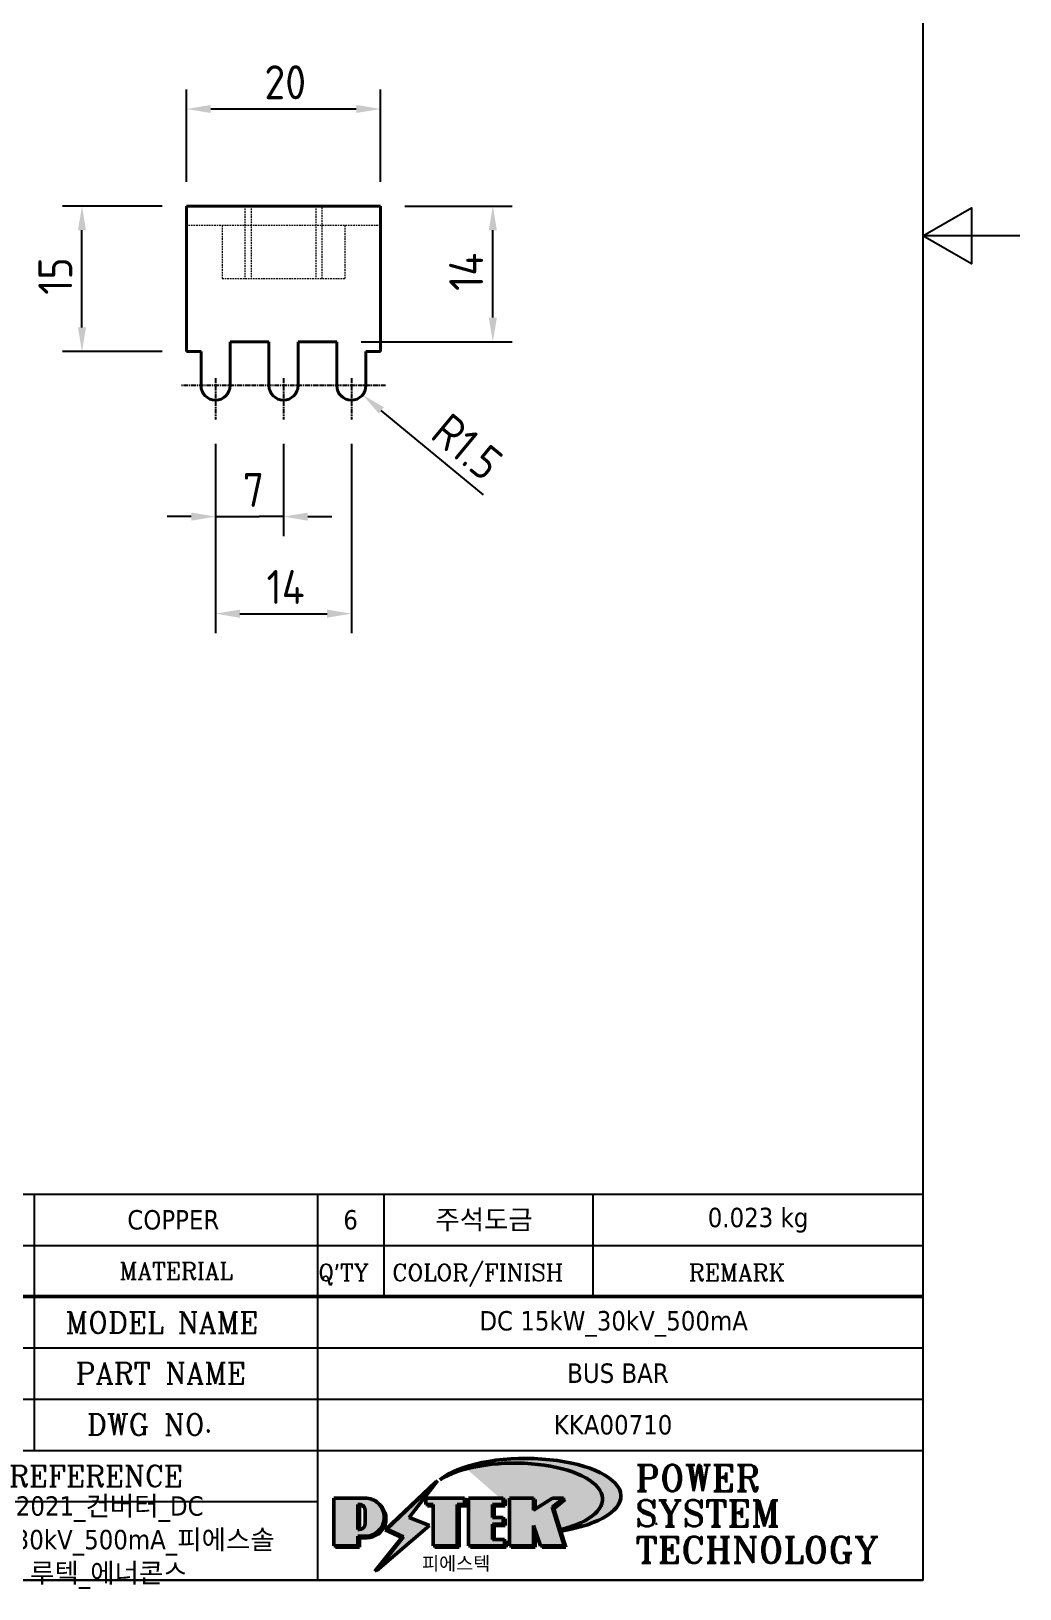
# Model space of a CAD drawing. Header units: millimetres. Extents: x 0 to 210, y 0 to 297.
# Drawn here: x 108.1 to 210, y 9.1 to 169.6 of the extents above; entities that cross this region are included whole.
import ezdxf
from ezdxf.enums import TextEntityAlignment as Align

# ---------------------------------------------------------------- set-up
doc = ezdxf.new("R2010")
doc.units = ezdxf.units.MM
doc.linetypes.add('CHAIN', pattern=[0.7087, 0.4724, -0.0591, 0.1181, -0.0591])
doc.linetypes.add('DASHED', pattern=[0.2067, 0.1654, -0.0413])
doc.layers.get('0').update_dxf_attribs({"color": 3, "lineweight": 25, "true_color": 0x00ff00})
for name, color, linetype, lineweight, true_color in [('가려진 것(ISO)', 2, 'DASHED', 18, 0xffff00), ('가시적인 것(ISO)', 3, 'Continuous', 40, 0x00ff00), ('제목(ISO)', 5, 'Continuous', 50, 0x0000ff), ('중심 표식(ISO)', 1, 'Continuous', 25, 0xff0000), ('치수(ISO)', 2, 'Continuous', 25, 0xffff00)]:
    doc.layers.add(name, color=color, linetype=linetype, lineweight=lineweight, true_color=true_color)
doc.layers.add('경계(ISO)', color=7, linetype='Continuous', lineweight=25)
doc.layers.add('해치(ISO)', color=7, linetype='Continuous', lineweight=18)
doc.styles.add('HAN_370', font='', dxfattribs={"width": 2})
doc.styles.add('RC_284', font='ROMANC.shx')
doc.styles.add('RC_292', font='ROMANC.shx')
doc.styles.add('ROMANT_294', font='romant.shx')
doc.styles.add('치수 텍스트_PSTEK_POSCO', font='isocp.shx')
doc.styles.add('텍스트 스타일198', font='tahoma.ttf')
doc.styles.get('HAN_370').set_extended_font_data('GulimChe')
doc.dimstyles.new('치수_PSTEK_POSCO', dxfattribs={"dimtxt": 3.5, "dimasz": 2.5, "dimexe": 2, "dimexo": 2.5, "dimgap": 1, "dimtad": 1, "dimrnd": 1e-08, "dimdsep": 46, "dimtxsty": '치수 텍스트_PSTEK_POSCO', "dimcen": 0.09, "dimdle": 10, "dimclrd": 7, "dimclre": 7, "dimclrt": 2, "dimadec": 1, "dimazin": 2, "dimtfac": 1, "dimtmove": 0, "dimatfit": 3, "dimfxl": 1, "dimtolj": 1, "dimlwd": -1, "dimlwe": -1, "dimarcsym": 0})

# ---------------------------------------------------------------- blocks, each defined once
blk = doc.blocks.new('경계 Default Border')
at = {"layer": '경계(ISO)', "flags": 128}
for points in [[(10, 10), (10, 287.0000076293945), (200, 287.0000076293945), (200, 10), (10, 10)], [(210, 148.5000038146973), (200, 148.5000038146973), (205, 151.3867473602295), (205, 145.6132507324219), (200, 148.5000038146973)]]:
    blk.add_lwpolyline(points, dxfattribs=at)
blk = doc.blocks.new('제목 블록 PSTEK')
at = {"true_color": 0x848484}
for points in [[(317.2195697678507, 17.0593801673321), (322.0326348870767, 21.62682475217465), (322.2781991042243, 21.94392121864296), (317.0471853425802, 16.97985676345368), (318.7512090904202, 16.1899260703855), (316.0018030350395, 12.71868385740789), (316.3356552234328, 13.00206718743325), (318.9235935156908, 16.2694494742633)], [(321.9846681452406, 19.60711530335299), (321.4042753185749, 19.60711530335299), (321.4042753185749, 19.45905590879572), (321.9846681452406, 19.45905590879572)], [(324.6615819988275, 19.45905590879572), (325.4196460989604, 19.45905590879572), (325.4196460989604, 20.11051724484596), (325.2419748254881, 20.11051724484596), (325.2419748254881, 19.60711530335299), (324.4839107253602, 19.60711530335299), (324.4839107253602, 15.3430047401139), (322.1623394187076, 15.3430047401139), (322.1623394187076, 15.19494534555726), (324.6615819988275, 15.19494534555726)], [(328.2914414389548, 19.45905590879572), (329.4054050004294, 19.45905590879572), (329.4054050004294, 20.11051724484596), (329.2277337269622, 20.11051724484596), (329.2277337269622, 19.60711530335299), (328.1137701654877, 19.60711530335299), (328.1137701654877, 18.25543873810179), (328.2914414389548, 18.25543873810179)], [(332.5088862584528, 20.1105172448466), (332.3312149849806, 20.1105172448466), (332.3312149849806, 18.99741471888368), (332.5088862584528, 19.11081371413894)], [(335.6156307331414, 20.11051724484596), (335.2535118015555, 20.11051724484596), (334.2514536401189, 19.30614745124769), (335.4855464857051, 15.3430047401139), (333.1954852176545, 15.3430047401139), (333.2478643833523, 15.19494534555726), (335.6632177591723, 15.19494534555726), (334.4291249135862, 19.15808805669106)], [(328.2914414389548, 17.41554667867274), (329.4054050004294, 17.41554667867274), (329.4054050004294, 18.10737934354514), (329.2277337269622, 18.10737934354514), (329.2277337269622, 17.56360607323003), (328.1137701654877, 17.56360607323003), (328.1137701654877, 15.9944660761648), (328.2914414389548, 15.9944660761648)], [(332.5088862584528, 16.92964231796647), (332.3312149849806, 17.43186301645164), (332.3312149849806, 15.3430047401139), (330.0369607660135, 15.3430047401139), (330.0369607660135, 15.19494534555726), (332.5088862584528, 15.19494534555726)], [(329.5356972676428, 15.8464066816075), (329.3580259941756, 15.8464066816075), (329.3580259941756, 15.3430047401139), (325.8342124037171, 15.3430047401139), (325.8342124037171, 15.19494534555726), (329.5356972676428, 15.19494534555726)]]:
    blk.add_hatch(color=252, dxfattribs=at).paths.add_polyline_path(points)
at = {"true_color": 0x0000ff}
blk.add_hatch(color=5, dxfattribs=at).paths.add_polyline_path([(321.6183518841322, 17.4193704504104), (319.5281351041078, 18.24969419629727), (322.4505835294948, 22.02344462252142), (317.2195697678507, 17.0593801673321), (318.9235935156908, 16.2694494742633), (316.1741874603099, 12.79820726128571)])
at = {"true_color": 0xff0000}
h = blk.add_hatch(color=1, dxfattribs=at)
edge = h.paths.add_edge_path(flags=0)
edge.add_line((314.2242174273352, 19.60711530335299), (314.2242174273352, 17.00126995915134))
edge.add_line((314.2242174273352, 17.00126995915134), (314.3485873187598, 17.00126995915134))
edge.add_arc((314.3485873187598, 17.6527312952023), 0.6514613360509371, 270, 360)
edge.add_line((315.0000486548106, 17.6527312952023), (315.0000486548106, 18.95565396730211))
edge.add_arc((314.3485873187598, 18.95565396730212), 0.6514613360508712, 0, 90)
edge.add_line((314.3485873187598, 19.60711530335299), (314.2242174273352, 19.60711530335299))
edge = h.paths.add_edge_path()
edge.add_arc((314.9847713324306, 18.28938669179658), 1.969189947606664, 269.9999999999959, 450)
edge.add_line((314.9847713324306, 20.25857663940318), (311.7664314776902, 20.25857663940324))
edge.add_line((311.7664314776902, 20.25857663940324), (311.7664314776902, 15.3430047401139))
edge.add_line((311.7664314776902, 15.3430047401139), (314.2242174273352, 15.3430047401139))
edge.add_line((314.2242174273352, 15.3430047401139), (314.2242174273352, 16.32019674418991))
edge.add_line((314.2242174273352, 16.32019674418991), (314.9847713324307, 16.32019674418991))
at = {"true_color": 0x848484}
h = blk.add_hatch(color=252, dxfattribs=at)
edge = h.paths.add_edge_path()
edge.add_arc((314.9847713324309, 18.28938669179657), 1.969189947606666, 270, 406.8278729790604)
edge.add_arc((315.1624426058984, 18.1413272972396), 1.969189947606962, -90, 53.560984836317004, ccw=False)
edge.add_line((315.1624426058984, 16.17213734963263), (314.4018887008024, 16.17213734963263))
edge.add_line((314.4018887008024, 16.17213734963263), (314.4018887008024, 15.19494534555726))
edge.add_line((314.4018887008024, 15.19494534555726), (311.9441027511573, 15.19494534555726))
edge.add_line((311.9441027511573, 15.19494534555726), (311.9441027511573, 15.3430047401139))
edge.add_line((311.9441027511573, 15.3430047401139), (314.2242174273352, 15.3430047401139))
edge.add_line((314.2242174273352, 15.3430047401139), (314.2242174273352, 16.32019674418991))
edge.add_line((314.2242174273352, 16.32019674418991), (314.9847713324309, 16.32019674418991))
h = blk.add_hatch(color=252, dxfattribs=at)
edge = h.paths.add_edge_path()
edge.add_line((314.4018887008024, 19.45905590879572), (314.5262585922315, 19.45905590879572))
edge.add_arc((314.5262585922314, 18.80759457274939), 0.6514613360463194, 60.4189348879147, 90.00000000000318, ccw=False)
edge.add_arc((314.3485873187602, 18.95565396730057), 0.6514613360524251, 39.96992292766206, 90.00000000009999)
edge.add_line((314.3485873187591, 19.60711530335307), (314.2242174273352, 19.60711530335298))
edge.add_line((314.2242174273352, 19.60711530335299), (314.2242174273352, 17.00126995915134))
edge.add_line((314.2242174273352, 17.00126995915134), (314.3485873187591, 17.00126995915134))
edge.add_arc((314.3485873187568, 17.652731295233), 0.6514613360816299, 270.0000000002, 274.6930825552478)
edge.add_line((314.4018887008024, 17.0034541317032), (314.4018887008024, 19.45905590879572))
at = {"true_color": 0xff0000}
for points in [[(324.4839107253602, 19.60711530335299), (325.2419748254881, 19.60711530335299), (325.2419748254881, 20.25857663940324), (321.2266040451076, 20.25857663940324), (321.2266040451076, 19.60711530335299), (321.9846681452406, 19.60711530335299), (321.9846681452406, 15.3430047401139), (324.4839107253602, 15.3430047401139)], [(329.2277337269622, 20.25857663940324), (325.65654113025, 20.25857663940324), (325.65654113025, 15.3430047401139), (329.3580259941756, 15.3430047401139), (329.3580259941756, 15.9944660761648), (328.1137701654877, 15.9944660761648), (328.1137701654877, 17.56360607323003), (329.2277337269622, 17.56360607323003), (329.2277337269622, 18.25543873810179), (328.1137701654877, 18.25543873810179), (328.1137701654877, 19.60711530335299), (329.2277337269622, 19.60711530335299)], [(332.3312149849806, 20.25857663940324), (329.8592894925411, 20.25857663940324), (329.8592894925411, 15.3430047401139), (332.3312149849806, 15.3430047401139), (332.3312149849806, 17.4318630164523), (333.0701931098801, 15.3430047401139), (335.4855464857051, 15.3430047401139), (334.2514536401189, 19.30614745124769), (335.4379594596742, 20.25857663940324), (334.3071782107978, 20.25857663940324), (332.3312149849806, 18.99741471888304)]]:
    blk.add_hatch(color=1, dxfattribs=at).paths.add_polyline_path(points)
at = {"layer": '해치(ISO)', "true_color": 0x27d1fc}
h = blk.add_hatch(color=140, dxfattribs=at)
edge = h.paths.add_edge_path()
edge.add_ellipse((330.3660919371412, 20.15576403068321), major_axis=(9.100907360794343, 0), ratio=0.4069904968023172, start_angle=301.3098473703837, end_angle=507.7436900681698)
edge.add_ellipse((331.5340919371412, 20.4634168429492), major_axis=(-9.82350664112931, 0), ratio=0.3942600559756514, start_angle=111.51207141178469, end_angle=334.47025347086895, ccw=False)
edge.add_line((335.1363447531188, 16.8601935978785), (335.0955236905705, 16.99119398620872))
at = {"color": 180, "true_color": 0x3f00ff}
for p, q in [((182.4757929790549, 51.56524660363496), (372.4757929537551, 51.56524660363496)), ((280.8758854511282, 51.56524660363496), (280.8758854511282, 41.00524660363494)), ((310.0881549537552, 51.56524660363496), (310.0881549537553, 41.00524660363494)), ((316.9044520275131, 51.56524660363496), (316.9044520275127, 41.00524660363494)), ((338.4566026226726, 51.56524660363496), (338.4566026226727, 41.00524660363494)), ((372.4757929537551, 51.56524660363496), (372.4757929537551, 11.79100474011389)), ((182.475792979055, 46.2852466036349), (372.4757929537551, 46.28524660363492)), ((280.8758854511282, 41.00524660363494), (280.8758854511282, 25.16524660363502)), ((310.088154953755, 41.00524660363494), (310.088154953755, 11.79100474011392)), ((206.451475290024, 35.72524660363497), (372.4757929537551, 35.72524660363497)), ((255.917593136736, 30.44524660363498), (372.4757929537552, 30.44524660363501)), ((255.9175931367359, 25.16524660363502), (372.4757929537552, 25.165246603635)), ((255.9175931367359, 19.88524660363481), (310.0881549537553, 19.88524660363481)), ((182.475792979055, 11.79100474011392), (372.4757929537551, 11.79100474011389))]:
    blk.add_line(p, q, dxfattribs=at)
at = {"color": 7, "lineweight": 50}
blk.add_line((206.451475290024, 41.00524660363494), (372.4757929537551, 41.00524660363496), dxfattribs=at)
at = {"color": 7}
for p, q in [((322.2781991042243, 21.94392121864296), (317.0471853425802, 16.97985676345368)), ((322.4505835294948, 22.02344462252142), (317.2195697678507, 17.0593801673321)), ((317.2195697678507, 17.0593801673321), (322.0326348870767, 21.62682475217465)), ((319.5281351041078, 18.24969419629727), (322.4505835294948, 22.02344462252142)), ((322.0326348870767, 21.62682475217465), (322.2781991042243, 21.94392121864296)), ((311.7664314776902, 20.25900474011391), (311.7664314776902, 15.34300474011391)), ((314.9847713324309, 20.25857663940324), (311.7664314776902, 20.25857663940324)), ((314.9847713324309, 20.25857663940324), (311.7664314776902, 20.25857663940324)), ((311.7664314776902, 20.25857663940324), (311.7664314776902, 15.3430047401139)), ((314.2242174273352, 17.00126995915134), (314.2242174273352, 19.60711530335299)), ((314.2242174273352, 19.60711530335299), (314.3485873187591, 19.60711530335299)), ((314.3485873187591, 19.60711530335299), (314.2242174273352, 19.60711530335299)), ((314.2242174273352, 19.60711530335299), (314.2242174273352, 17.00126995915134)), ((314.2242174273352, 17.00126995915134), (314.2242174273352, 19.60711530335299)), ((314.2242174273352, 19.60711530335299), (314.3485873187591, 19.60711530335299)), ((314.4018887008024, 19.45905590879572), (314.5262585922314, 19.45905590879572)), ((314.4018887008024, 17.0034541317032), (314.4018887008024, 19.45905590879572)), ((325.2419748254881, 20.25857663940324), (321.2266040451076, 20.25857663940324)), ((321.2266040451076, 20.25857663940324), (321.2266040451076, 19.60711530335299)), ((325.2419748254881, 20.25857663940324), (321.2266040451076, 20.25857663940324)), ((321.2266040451076, 20.25857663940324), (321.2266040451076, 19.60711530335299)), ((321.2266040451076, 19.60711530335299), (321.9846681452406, 19.60711530335299)), ((321.2266040451076, 19.60711530335299), (321.9846681452406, 19.60711530335299)), ((321.4042753185749, 19.60711530335299), (321.4042753185749, 19.45905590879572)), ((321.9846681452406, 19.60711530335299), (321.4042753185749, 19.60711530335299)), ((321.4042753185749, 19.45905590879572), (321.9846681452406, 19.45905590879572)), ((321.9846681452406, 19.60711530335299), (321.9846681452406, 15.3430047401139)), ((321.9846681452406, 19.45905590879572), (321.9846681452406, 19.60711530335299)), ((321.9846681452406, 19.60711530335299), (321.9846681452406, 15.3430047401139)), ((324.4839107253602, 19.60711530335299), (325.2419748254881, 19.60711530335299)), ((324.4839107253602, 15.3430047401139), (324.4839107253602, 19.60711530335299)), ((325.2419748254881, 19.60711530335299), (324.4839107253602, 19.60711530335299)), ((324.4839107253602, 19.60711530335299), (324.4839107253602, 15.3430047401139)), ((324.4839107253602, 19.60711530335299), (325.2419748254881, 19.60711530335299)), ((324.4839107253602, 15.3430047401139), (324.4839107253602, 19.60711530335299)), ((324.6615819988275, 19.45905590879572), (325.4196460989604, 19.45905590879572)), ((324.6615819988275, 15.19494534555726), (324.6615819988275, 19.45905590879572)), ((325.2419748254881, 19.60711530335299), (325.2419748254881, 20.25857663940324)), ((325.2419748254881, 19.60711530335299), (325.2419748254881, 20.25857663940324)), ((325.4196460989604, 20.11051724484596), (325.2419748254881, 20.11051724484596)), ((325.2419748254881, 20.11051724484596), (325.2419748254881, 19.60711530335299)), ((325.4196460989604, 19.45905590879572), (325.4196460989604, 20.11051724484596)), ((329.2277337269622, 20.25857663940324), (325.65654113025, 20.25857663940324)), ((325.65654113025, 20.25857663940324), (325.65654113025, 15.3430047401139)), ((325.65654113025, 20.25857663940324), (325.65654113025, 15.3430047401139)), ((329.2277337269622, 20.25857663940324), (325.65654113025, 20.25857663940324)), ((328.1137701654877, 18.25543873810179), (328.1137701654877, 19.60711530335299)), ((328.1137701654877, 19.60711530335299), (329.2277337269622, 19.60711530335299)), ((329.2277337269622, 19.60711530335299), (328.1137701654877, 19.60711530335299)), ((328.1137701654877, 19.60711530335299), (328.1137701654877, 18.25543873810179)), ((328.1137701654877, 18.25543873810179), (328.1137701654877, 19.60711530335299)), ((328.1137701654877, 19.60711530335299), (329.2277337269622, 19.60711530335299)), ((328.2914414389548, 18.25543873810179), (328.2914414389548, 19.45905590879572)), ((328.2914414389548, 19.45905590879572), (329.4054050004294, 19.45905590879572)), ((329.2277337269622, 19.60711530335299), (329.2277337269622, 20.25857663940324)), ((329.2277337269622, 19.60711530335299), (329.2277337269622, 20.25857663940324)), ((329.4054050004294, 20.11051724484596), (329.2277337269622, 20.11051724484596)), ((329.2277337269622, 20.11051724484596), (329.2277337269622, 19.60711530335299)), ((329.4054050004294, 19.45905590879572), (329.4054050004294, 20.11051724484596)), ((332.3312149849806, 20.25857663940324), (329.8592894925411, 20.25857663940324)), ((329.8592894925411, 20.25857663940324), (329.8592894925411, 15.3430047401139)), ((329.8592894925411, 20.25857663940324), (329.8592894925411, 15.3430047401139)), ((332.3312149849806, 20.25857663940324), (329.8592894925411, 20.25857663940324)), ((334.3071782107978, 20.25857663940324), (332.3312149849806, 18.99741471888304)), ((332.3312149849806, 18.99741471888304), (332.3312149849806, 20.25857663940324)), ((334.3071782107978, 20.25857663940324), (332.3312149849806, 18.99741471888304)), ((332.3312149849806, 18.99741471888304), (332.3312149849806, 20.25857663940324)), ((332.5088862584528, 20.1105172448466), (332.3312149849806, 20.1105172448466)), ((332.3312149849806, 20.1105172448466), (332.3312149849806, 18.99741471888368)), ((332.5088862584528, 19.11081371413894), (332.5088862584528, 20.1105172448466)), ((334.2514536401189, 19.30614745124769), (335.4379594596742, 20.25857663940324)), ((334.2514536401189, 19.30614745124769), (335.4379594596742, 20.25857663940324)), ((335.2535118015555, 20.11051724484596), (334.2514536401189, 19.30614745124769)), ((335.4855464857051, 15.3430047401139), (334.2514536401189, 19.30614745124769)), ((334.2514536401189, 19.30614745124769), (335.4855464857051, 15.3430047401139)), ((335.4855464857051, 15.3430047401139), (334.2514536401189, 19.30614745124769)), ((335.4379594596742, 20.25857663940324), (334.3071782107978, 20.25857663940324)), ((335.4379594596742, 20.25857663940324), (334.3071782107978, 20.25857663940324)), ((334.4291249135862, 19.15808805669104), (335.6156307331414, 20.11051724484596)), ((335.6156307331414, 20.11051724484596), (335.2535118015555, 20.11051724484596)), ((315.0000486548106, 18.95565396730275), (315.0000486548106, 17.65273129520161)), ((315.0000486548106, 18.95565396730275), (315.0000486548106, 17.65273129520161)), ((321.6183518841322, 17.4193704504104), (319.5281351041078, 18.24969419629727)), ((329.2277337269622, 18.25543873810179), (328.1137701654877, 18.25543873810179)), ((328.1137701654877, 18.25543873810179), (328.2914414389548, 18.25543873810179)), ((329.2277337269622, 18.25543873810179), (328.1137701654877, 18.25543873810179)), ((329.2277337269622, 17.56360607323003), (329.2277337269622, 18.25543873810179)), ((329.2277337269622, 17.56360607323003), (329.2277337269622, 18.25543873810179)), ((329.4054050004294, 18.10737934354514), (329.2277337269622, 18.10737934354514)), ((329.2277337269622, 18.10737934354514), (329.2277337269622, 17.56360607323003)), ((329.4054050004294, 17.41554667867274), (329.4054050004294, 18.10737934354514)), ((332.3312149849806, 18.99741471888368), (332.5088862584528, 19.11081371413894)), ((335.6632177591723, 15.19494534555726), (334.4291249135862, 19.15808805669104)), ((345.0447381189468, 17.50375595811051), (344.9867755289346, 17.689895936919)), ((314.3485873187591, 17.00126995915134), (314.2242174273352, 17.00126995915134)), ((314.2242174273352, 17.00126995915134), (314.3485873187591, 17.00126995915134)), ((314.3485873187591, 17.00126995915134), (314.2242174273352, 17.00126995915134)), ((314.2242174273352, 16.32019674418991), (314.9847713324309, 16.32019674418991)), ((314.2242174273352, 15.3430047401139), (314.2242174273352, 16.32019674418991)), ((314.9847713324309, 16.32019674418991), (314.2242174273352, 16.32019674418991)), ((314.2242174273352, 16.32019674418991), (314.2242174273352, 15.3430047401139)), ((314.2242174273352, 16.32019674418991), (314.9847713324309, 16.32019674418991)), ((314.2242174273352, 15.3430047401139), (314.2242174273352, 16.32019674418991)), ((314.4018887008024, 16.17213734963263), (315.162442605898, 16.17213734963263)), ((314.4018887008024, 15.19494534555726), (314.4018887008024, 16.17213734963263)), ((318.7512090904202, 16.1899260703855), (316.0018030350395, 12.71868385740789)), ((316.1741874603099, 12.79820726128571), (321.6183518841322, 17.4193704504104)), ((318.9235935156908, 16.2694494742633), (316.1741874603099, 12.79820726128571)), ((316.3356552234328, 13.00206718743325), (318.9235935156908, 16.2694494742633)), ((317.0471853425802, 16.97985676345368), (318.7512090904202, 16.1899260703855)), ((318.9235935156908, 16.2694494742633), (317.2195697678507, 17.0593801673321)), ((317.2195697678507, 17.0593801673321), (318.9235935156908, 16.2694494742633)), ((328.1137701654877, 17.56360607323003), (329.2277337269622, 17.56360607323003)), ((328.1137701654877, 15.9944660761648), (328.1137701654877, 17.56360607323003)), ((329.2277337269622, 17.56360607323003), (328.1137701654877, 17.56360607323003)), ((328.1137701654877, 17.56360607323003), (328.1137701654877, 15.9944660761648)), ((328.1137701654877, 17.56360607323003), (329.2277337269622, 17.56360607323003)), ((328.1137701654877, 15.9944660761648), (328.1137701654877, 17.56360607323003)), ((328.2914414389548, 15.9944660761648), (328.2914414389548, 17.41554667867274)), ((328.2914414389548, 17.41554667867274), (329.4054050004294, 17.41554667867274)), ((332.3312149849806, 17.4318630164523), (333.0701931098801, 15.3430047401139)), ((332.3312149849806, 15.3430047401139), (332.3312149849806, 17.4318630164523)), ((332.5088862584528, 16.92964231796647), (332.3312149849806, 17.43186301645164)), ((332.3312149849806, 17.43186301645164), (332.3312149849806, 15.3430047401139)), ((332.3312149849806, 17.4318630164523), (333.0701931098801, 15.3430047401139)), ((332.3312149849806, 15.3430047401139), (332.3312149849806, 17.4318630164523)), ((332.5088862584528, 15.19494534555726), (332.5088862584528, 16.92964231796647)), ((311.7664314776902, 15.3430047401139), (314.2242174273352, 15.3430047401139)), ((311.7664314776902, 15.3430047401139), (314.2242174273352, 15.3430047401139)), ((314.2242174273352, 15.3430047401139), (311.9441027511573, 15.3430047401139)), ((311.9441027511573, 15.3430047401139), (311.9441027511573, 15.19494534555726)), ((311.9441027511573, 15.19494534555726), (314.4018887008024, 15.19494534555726)), ((321.9846681452406, 15.3430047401139), (324.4839107253602, 15.3430047401139)), ((321.9846681452406, 15.3430047401139), (324.4839107253602, 15.3430047401139)), ((324.4839107253602, 15.3430047401139), (322.1623394187076, 15.3430047401139)), ((322.1623394187076, 15.3430047401139), (322.1623394187076, 15.19494534555726)), ((322.1623394187076, 15.19494534555726), (324.6615819988275, 15.19494534555726)), ((325.65654113025, 15.3430047401139), (329.3580259941756, 15.3430047401139)), ((325.65654113025, 15.3430047401139), (329.3580259941756, 15.3430047401139)), ((329.3580259941756, 15.3430047401139), (325.8342124037171, 15.3430047401139)), ((325.8342124037171, 15.3430047401139), (325.8342124037171, 15.19494534555726)), ((325.8342124037171, 15.19494534555726), (329.5356972676428, 15.19494534555726)), ((329.3580259941756, 15.9944660761648), (328.1137701654877, 15.9944660761648)), ((328.1137701654877, 15.9944660761648), (328.2914414389548, 15.9944660761648)), ((329.3580259941756, 15.9944660761648), (328.1137701654877, 15.9944660761648)), ((329.3580259941756, 15.3430047401139), (329.3580259941756, 15.9944660761648)), ((329.3580259941756, 15.3430047401139), (329.3580259941756, 15.9944660761648)), ((329.5356972676428, 15.8464066816075), (329.3580259941756, 15.8464066816075)), ((329.3580259941756, 15.8464066816075), (329.3580259941756, 15.3430047401139)), ((329.5356972676428, 15.19494534555726), (329.5356972676428, 15.8464066816075)), ((329.8592894925411, 15.3430047401139), (332.3312149849806, 15.3430047401139)), ((329.8592894925411, 15.3430047401139), (332.3312149849806, 15.3430047401139)), ((332.3312149849806, 15.3430047401139), (330.0369607660135, 15.3430047401139)), ((330.0369607660135, 15.3430047401139), (330.0369607660135, 15.19494534555726)), ((330.0369607660135, 15.19494534555726), (332.5088862584528, 15.19494534555726)), ((333.0701931098801, 15.3430047401139), (335.4855464857051, 15.3430047401139)), ((333.0701931098801, 15.3430047401139), (335.4855464857051, 15.3430047401139)), ((335.4855464857051, 15.3430047401139), (333.1954852176545, 15.3430047401139)), ((333.1954852176545, 15.3430047401139), (333.2478643833523, 15.19494534555726)), ((333.2478643833523, 15.19494534555726), (335.6632177591723, 15.19494534555726)), ((316.0018030350395, 12.71868385740789), (316.3356552234328, 13.00206718743325))]:
    blk.add_line(p, q, dxfattribs=at)
at = {"color": 5, "true_color": 0x0000ff}
for p, q in [((322.4505835294948, 22.02344462252142), (317.2195697678507, 17.0593801673321)), ((319.5281351041078, 18.24969419629727), (322.4505835294948, 22.02344462252142)), ((321.6183518841322, 17.4193704504104), (319.5281351041078, 18.24969419629727)), ((316.1741874603099, 12.79820726128571), (321.6183518841322, 17.4193704504104)), ((318.9235935156908, 16.2694494742633), (316.1741874603099, 12.79820726128571)), ((317.2195697678507, 17.0593801673321), (318.9235935156908, 16.2694494742633))]:
    blk.add_line(p, q, dxfattribs=at)
at = {"color": 1, "true_color": 0xff0000}
for p, q in [((314.9847713324309, 20.25857663940324), (311.7664314776902, 20.25857663940324)), ((311.7664314776902, 20.25857663940324), (311.7664314776902, 15.3430047401139)), ((314.2242174273352, 17.00126995915134), (314.2242174273352, 19.60711530335299)), ((314.2242174273352, 19.60711530335299), (314.3485873187591, 19.60711530335299)), ((325.2419748254881, 20.25857663940324), (321.2266040451076, 20.25857663940324)), ((321.2266040451076, 20.25857663940324), (321.2266040451076, 19.60711530335299)), ((321.2266040451076, 19.60711530335299), (321.9846681452406, 19.60711530335299)), ((321.9846681452406, 19.60711530335299), (321.9846681452406, 15.3430047401139)), ((324.4839107253602, 19.60711530335299), (325.2419748254881, 19.60711530335299)), ((324.4839107253602, 15.3430047401139), (324.4839107253602, 19.60711530335299)), ((325.2419748254881, 19.60711530335299), (325.2419748254881, 20.25857663940324)), ((329.2277337269622, 20.25857663940324), (325.65654113025, 20.25857663940324)), ((325.65654113025, 20.25857663940324), (325.65654113025, 15.3430047401139)), ((328.1137701654877, 18.25543873810179), (328.1137701654877, 19.60711530335299)), ((328.1137701654877, 19.60711530335299), (329.2277337269622, 19.60711530335299)), ((329.2277337269622, 19.60711530335299), (329.2277337269622, 20.25857663940324)), ((332.3312149849806, 20.25857663940324), (329.8592894925411, 20.25857663940324)), ((329.8592894925411, 20.25857663940324), (329.8592894925411, 15.3430047401139)), ((334.3071782107978, 20.25857663940324), (332.3312149849806, 18.99741471888304)), ((332.3312149849806, 18.99741471888304), (332.3312149849806, 20.25857663940324)), ((334.2514536401189, 19.30614745124769), (335.4379594596742, 20.25857663940324)), ((335.4855464857051, 15.3430047401139), (334.2514536401189, 19.30614745124769)), ((335.4379594596742, 20.25857663940324), (334.3071782107978, 20.25857663940324)), ((315.0000486548106, 18.95565396730275), (315.0000486548106, 17.65273129520161)), ((329.2277337269622, 18.25543873810179), (328.1137701654877, 18.25543873810179)), ((329.2277337269622, 17.56360607323003), (329.2277337269622, 18.25543873810179)), ((314.3485873187591, 17.00126995915134), (314.2242174273352, 17.00126995915134)), ((314.2242174273352, 16.32019674418991), (314.9847713324309, 16.32019674418991)), ((314.2242174273352, 15.3430047401139), (314.2242174273352, 16.32019674418991)), ((328.1137701654877, 17.56360607323003), (329.2277337269622, 17.56360607323003)), ((328.1137701654877, 15.9944660761648), (328.1137701654877, 17.56360607323003)), ((332.3312149849806, 17.4318630164523), (333.0701931098801, 15.3430047401139)), ((332.3312149849806, 15.3430047401139), (332.3312149849806, 17.4318630164523)), ((311.7664314776902, 15.3430047401139), (314.2242174273352, 15.3430047401139)), ((321.9846681452406, 15.3430047401139), (324.4839107253602, 15.3430047401139)), ((325.65654113025, 15.3430047401139), (329.3580259941756, 15.3430047401139)), ((329.3580259941756, 15.9944660761648), (328.1137701654877, 15.9944660761648)), ((329.3580259941756, 15.3430047401139), (329.3580259941756, 15.9944660761648)), ((329.8592894925411, 15.3430047401139), (332.3312149849806, 15.3430047401139)), ((333.0701931098801, 15.3430047401139), (335.4855464857051, 15.3430047401139))]:
    blk.add_line(p, q, dxfattribs=at)
at = {"color": 7}
for centre, radius, start, end in [((314.3485873187598, 18.95565396730211), 0.6514613360508712, 0, 90), ((314.3485873187602, 18.95565396730057), 0.6514613360524251, 39.96992292766117, 90), ((314.3485873187598, 18.95565396730212), 0.6514613360508712, 0, 90), ((314.5262585922314, 18.80759457274939), 0.6514613360463193, 60.41893488791137, 90), ((314.9847713324309, 18.28938669179658), 1.969189947606665, 270, 90), ((314.9847713324309, 18.28938669179658), 1.969189947606665, 270, 90), ((314.9847713324307, 18.2893866917965), 1.969189947606594, 270, 46.82787297909833), ((315.1624426058984, 18.1413272972396), 1.969189947606961, 270, 53.56098483636067), ((314.3485873187597, 17.65273129520228), 0.6514613360509381, 270, 0), ((314.3485873187598, 17.6527312952023), 0.6514613360509381, 270, 0), ((314.3485873187568, 17.652731295233), 0.6514613360816299, 270, 274.6930825552478)]:
    blk.add_arc(centre, radius, start, end, dxfattribs=at)
at = {"color": 1, "true_color": 0xff0000}
for centre, radius, start, end in [((314.3485873187598, 18.95565396730211), 0.6514613360508712, 0, 90), ((314.9847713324309, 18.28938669179657), 1.969189947606665, 270, 90), ((314.3485873187598, 17.6527312952023), 0.6514613360509381, 270, 0)]:
    blk.add_arc(centre, radius, start, end, dxfattribs=at)
at = {"layer": '제목(ISO)'}
for p, q in [((322.2781991042243, 21.94392121864296), (317.0471853425802, 16.97985676345368)), ((322.4505835294948, 22.02344462252142), (317.2195697678507, 17.0593801673321)), ((317.2195697678507, 17.0593801673321), (322.0326348870767, 21.62682475217465)), ((319.5281351041078, 18.24969419629727), (322.4505835294948, 22.02344462252142)), ((322.0326348870767, 21.62682475217465), (322.2781991042243, 21.94392121864296)), ((314.9847713324306, 20.25857663940324), (311.7664314776902, 20.25857663940324)), ((311.7664314776902, 20.25857663940324), (311.7664314776902, 15.3430047401139)), ((314.2242174273352, 17.00126995915134), (314.2242174273352, 19.60711530335299)), ((314.2242174273352, 19.60711530335299), (314.3485873187598, 19.60711530335299)), ((314.3485873187591, 19.60711530335299), (314.2242174273352, 19.60711530335299)), ((314.2242174273352, 19.60711530335299), (314.2242174273352, 17.00126995915134)), ((314.4018887008024, 19.45905590879572), (314.5262585922314, 19.45905590879572)), ((314.4018887008024, 17.0034541317032), (314.4018887008024, 19.45905590879572)), ((325.2419748254881, 20.25857663940324), (321.2266040451076, 20.25857663940324)), ((321.2266040451076, 20.25857663940324), (321.2266040451076, 19.60711530335299)), ((321.2266040451076, 19.60711530335299), (321.9846681452406, 19.60711530335299)), ((321.9846681452406, 19.60711530335299), (321.4042753185749, 19.60711530335299)), ((321.4042753185749, 19.60711530335299), (321.4042753185749, 19.45905590879572)), ((321.4042753185749, 19.45905590879572), (321.9846681452406, 19.45905590879572)), ((321.9846681452406, 19.60711530335299), (321.9846681452406, 15.3430047401139)), ((321.9846681452406, 19.45905590879572), (321.9846681452406, 19.60711530335299)), ((324.4839107253602, 19.60711530335299), (325.2419748254881, 19.60711530335299)), ((324.4839107253602, 15.3430047401139), (324.4839107253602, 19.60711530335299)), ((325.2419748254881, 19.60711530335299), (324.4839107253602, 19.60711530335299)), ((324.4839107253602, 19.60711530335299), (324.4839107253602, 15.3430047401139)), ((324.6615819988275, 19.45905590879572), (325.4196460989604, 19.45905590879572)), ((324.6615819988275, 15.19494534555726), (324.6615819988275, 19.45905590879572)), ((325.2419748254881, 19.60711530335299), (325.2419748254881, 20.25857663940324)), ((325.4196460989604, 20.11051724484596), (325.2419748254881, 20.11051724484596)), ((325.2419748254881, 20.11051724484596), (325.2419748254881, 19.60711530335299)), ((325.4196460989604, 19.45905590879572), (325.4196460989604, 20.11051724484596)), ((329.2277337269622, 20.25857663940324), (325.65654113025, 20.25857663940324)), ((325.65654113025, 20.25857663940324), (325.65654113025, 15.3430047401139)), ((328.1137701654877, 18.25543873810179), (328.1137701654877, 19.60711530335299)), ((328.1137701654877, 19.60711530335299), (329.2277337269622, 19.60711530335299)), ((329.2277337269622, 19.60711530335299), (328.1137701654877, 19.60711530335299)), ((328.1137701654877, 19.60711530335299), (328.1137701654877, 18.25543873810179)), ((328.2914414389548, 19.45905590879572), (329.4054050004294, 19.45905590879572)), ((328.2914414389548, 18.25543873810179), (328.2914414389548, 19.45905590879572)), ((329.2277337269622, 19.60711530335299), (329.2277337269622, 20.25857663940324)), ((329.4054050004294, 20.11051724484596), (329.2277337269622, 20.11051724484596)), ((329.2277337269622, 20.11051724484596), (329.2277337269622, 19.60711530335299)), ((329.4054050004294, 19.45905590879572), (329.4054050004294, 20.11051724484596)), ((332.3312149849806, 20.25857663940324), (329.8592894925411, 20.25857663940324)), ((329.8592894925411, 20.25857663940324), (329.8592894925411, 15.3430047401139)), ((334.3071782107978, 20.25857663940324), (332.3312149849806, 18.99741471888304)), ((332.3312149849806, 18.99741471888304), (332.3312149849806, 20.25857663940324)), ((332.5088862584528, 20.1105172448466), (332.3312149849806, 20.1105172448466)), ((332.3312149849806, 20.1105172448466), (332.3312149849806, 18.99741471888368)), ((332.5088862584528, 19.11081371413894), (332.5088862584528, 20.1105172448466)), ((334.2514536401189, 19.30614745124769), (335.4379594596742, 20.25857663940324)), ((335.2535118015555, 20.11051724484596), (334.2514536401189, 19.30614745124769)), ((335.4855464857051, 15.3430047401139), (334.2514536401189, 19.30614745124769)), ((334.2514536401189, 19.30614745124769), (335.4855464857051, 15.3430047401139)), ((335.4379594596742, 20.25857663940324), (334.3071782107978, 20.25857663940324)), ((334.4291249135862, 19.15808805669106), (335.6156307331414, 20.11051724484596)), ((335.6156307331414, 20.11051724484596), (335.2535118015555, 20.11051724484596)), ((315.0000486548106, 18.95565396730211), (315.0000486548106, 17.6527312952023)), ((321.6183518841322, 17.4193704504104), (319.5281351041078, 18.24969419629727)), ((329.2277337269622, 18.25543873810179), (328.1137701654877, 18.25543873810179)), ((328.1137701654877, 18.25543873810179), (328.2914414389548, 18.25543873810179)), ((329.2277337269622, 17.56360607323003), (329.2277337269622, 18.25543873810179)), ((329.4054050004294, 18.10737934354514), (329.2277337269622, 18.10737934354514)), ((329.2277337269622, 18.10737934354514), (329.2277337269622, 17.56360607323003)), ((329.4054050004294, 17.41554667867274), (329.4054050004294, 18.10737934354514)), ((332.3312149849806, 18.99741471888368), (332.5088862584528, 19.11081371413894)), ((335.6632177591723, 15.19494534555726), (334.4291249135862, 19.15808805669106)), ((314.3485873187598, 17.00126995915134), (314.2242174273352, 17.00126995915134)), ((314.2242174273352, 17.00126995915134), (314.3485873187591, 17.00126995915134)), ((314.2242174273352, 15.3430047401139), (314.2242174273352, 16.32019674418991)), ((314.2242174273352, 16.32019674418991), (314.9847713324307, 16.32019674418991)), ((314.9847713324309, 16.32019674418991), (314.2242174273352, 16.32019674418991)), ((314.2242174273352, 16.32019674418991), (314.2242174273352, 15.3430047401139)), ((314.4018887008024, 15.19494534555726), (314.4018887008024, 16.17213734963263)), ((314.4018887008024, 16.17213734963263), (315.1624426058984, 16.17213734963263)), ((318.7512090904202, 16.1899260703855), (316.0018030350395, 12.71868385740789)), ((316.1741874603099, 12.79820726128571), (321.6183518841322, 17.4193704504104)), ((318.9235935156908, 16.2694494742633), (316.1741874603099, 12.79820726128571)), ((316.3356552234328, 13.00206718743325), (318.9235935156908, 16.2694494742633)), ((317.0471853425802, 16.97985676345368), (318.7512090904202, 16.1899260703855)), ((317.2195697678507, 17.0593801673321), (318.9235935156908, 16.2694494742633)), ((318.9235935156908, 16.2694494742633), (317.2195697678507, 17.0593801673321)), ((328.1137701654877, 15.9944660761648), (328.1137701654877, 17.56360607323003)), ((328.1137701654877, 17.56360607323003), (329.2277337269622, 17.56360607323003)), ((329.2277337269622, 17.56360607323003), (328.1137701654877, 17.56360607323003)), ((328.1137701654877, 17.56360607323003), (328.1137701654877, 15.9944660761648)), ((328.2914414389548, 17.41554667867274), (329.4054050004294, 17.41554667867274)), ((328.2914414389548, 15.9944660761648), (328.2914414389548, 17.41554667867274)), ((332.3312149849806, 15.3430047401139), (332.3312149849806, 17.4318630164523)), ((332.3312149849806, 17.4318630164523), (333.0701931098801, 15.3430047401139)), ((332.5088862584528, 16.92964231796647), (332.3312149849806, 17.43186301645164)), ((332.3312149849806, 17.43186301645164), (332.3312149849806, 15.3430047401139)), ((332.5088862584528, 15.19494534555726), (332.5088862584528, 16.92964231796647)), ((311.7664314776902, 15.3430047401139), (314.2242174273352, 15.3430047401139)), ((314.2242174273352, 15.3430047401139), (311.9441027511573, 15.3430047401139)), ((311.9441027511573, 15.3430047401139), (311.9441027511573, 15.19494534555726)), ((311.9441027511573, 15.19494534555726), (314.4018887008024, 15.19494534555726)), ((321.9846681452406, 15.3430047401139), (324.4839107253602, 15.3430047401139)), ((324.4839107253602, 15.3430047401139), (322.1623394187076, 15.3430047401139)), ((322.1623394187076, 15.3430047401139), (322.1623394187076, 15.19494534555726)), ((322.1623394187076, 15.19494534555726), (324.6615819988275, 15.19494534555726)), ((325.65654113025, 15.3430047401139), (329.3580259941756, 15.3430047401139)), ((329.3580259941756, 15.3430047401139), (325.8342124037171, 15.3430047401139)), ((325.8342124037171, 15.3430047401139), (325.8342124037171, 15.19494534555726)), ((325.8342124037171, 15.19494534555726), (329.5356972676428, 15.19494534555726)), ((329.3580259941756, 15.9944660761648), (328.1137701654877, 15.9944660761648)), ((328.1137701654877, 15.9944660761648), (328.2914414389548, 15.9944660761648)), ((329.3580259941756, 15.3430047401139), (329.3580259941756, 15.9944660761648)), ((329.5356972676428, 15.8464066816075), (329.3580259941756, 15.8464066816075)), ((329.3580259941756, 15.8464066816075), (329.3580259941756, 15.3430047401139)), ((329.5356972676428, 15.19494534555726), (329.5356972676428, 15.8464066816075)), ((329.8592894925411, 15.3430047401139), (332.3312149849806, 15.3430047401139)), ((332.3312149849806, 15.3430047401139), (330.0369607660135, 15.3430047401139)), ((330.0369607660135, 15.3430047401139), (330.0369607660135, 15.19494534555726)), ((330.0369607660135, 15.19494534555726), (332.5088862584528, 15.19494534555726)), ((333.0701931098801, 15.3430047401139), (335.4855464857051, 15.3430047401139)), ((335.4855464857051, 15.3430047401139), (333.1954852176545, 15.3430047401139)), ((333.1954852176545, 15.3430047401139), (333.2478643833523, 15.19494534555726)), ((333.2478643833523, 15.19494534555726), (335.6632177591723, 15.19494534555726)), ((316.0018030350395, 12.71868385740789), (316.3356552234328, 13.00206718743325))]:
    blk.add_line(p, q, dxfattribs=at)
at = {"layer": '제목(ISO)', "color": 4, "true_color": 0x00ffff}
blk.add_line((335.1363447531188, 16.8601935978785), (335.0955236905705, 16.99119398620872), dxfattribs=at)
at = {"layer": '제목(ISO)'}
for centre, radius, start, end in [((314.3485873187598, 18.95565396730212), 0.6514613360508712, 0, 90), ((314.3485873187602, 18.95565396730057), 0.6514613360524251, 39.96992292766117, 90), ((314.5262585922314, 18.80759457274939), 0.6514613360463193, 60.41893488791137, 90), ((314.9847713324306, 18.28938669179658), 1.969189947606664, 46.82787297909431, 90), ((314.9847713324307, 18.2893866917965), 1.969189947606594, 270, 46.82787297909833), ((314.9847713324309, 18.28938669179657), 1.969189947606666, 270, 46.8278729790603), ((315.1624426058984, 18.1413272972396), 1.969189947606962, 270, 53.56098483631701), ((314.3485873187598, 17.6527312952023), 0.6514613360509371, 270, 0), ((314.3485873187568, 17.652731295233), 0.6514613360816299, 270, 274.6930825552478)]:
    blk.add_arc(centre, radius, start, end, dxfattribs=at)
at = {"layer": '제목(ISO)', "color": 4, "true_color": 0x00ffff}
for centre, major_axis, ratio, start_param, end_param in [((331.5340919371412, 20.4634168429492), (9.82350664112931, 0), 0.3942600559756514, 5.087845455444478, 8.97919982663645), ((330.3660919371412, 20.15576403068321), (9.100907360794343, 0), 0.4069904968023172, 5.258848905294775, 8.861799147915196)]:
    blk.add_ellipse(centre, major_axis=major_axis, ratio=ratio, start_param=start_param, end_param=end_param, dxfattribs=at)
at = {"color": 2, "true_color": 0xffff00, "style": 'RC_284'}
blk.add_text('MATERIAL', height=1.742399930953979, dxfattribs=at).set_placement((295.4820202024417, 43.64524660363492), align=Align.MIDDLE_CENTER)
at = {"color": 2, "true_color": 0xffff00}
for s, height, style, p in [("Q'TY", 1.742399930953979, 'RC_284', (310.1440786515383, 42.62317362549192)), ('COLOR/FINISH', 1.742399930953979, 'RC_284', (317.7725341324144, 42.62317362549192)), ('REMARK', 1.742399930953979, 'RC_284', (348.346649953877, 42.62317362549192)), ('MODEL NAME', 2.178000062704086, 'RC_292', (284.096330289083, 37.25462520371384)), ('PART NAME', 2.178000062704086, 'RC_292', (285.1416959765849, 32.03045329421792)), (' DWG NO.', 2.178000062704086, 'RC_292', (284.8124284083233, 26.75045329421772)), ('REFERENCE', 2.178000062704086, 'RC_292', (278.2741065029841, 21.43214925458022))]:
    blk.add_text(s, height=height, dxfattribs=dict(at, style=style)).set_placement(p)
at = {"color": 7, "style": 'ROMANT_294'}
for s, p in [('POWER', (342.82727231297, 20.97115304607566)), ('SYSTEM', (342.82727231297, 17.3284636719184)), ('TECHNOLOGY', (342.82727231297, 13.57194088644453))]:
    blk.add_text(s, height=2.700000107288361, dxfattribs=at).set_placement(p)
at = {"color": 7, "insert": (320.8519732224835, 14.21236326823155), "char_height": 1.400000005960464, "attachment_point": 1, "line_spacing_factor": 0.3319999873638153, "style": 'HAN_370'}
blk.add_mtext('\\fHY견고딕|b0|i0;\\H1.4000;피에스텍', dxfattribs=at)
at = {"layer": '제목(ISO)', "color": 7, "style": '텍스트 스타일198'}
for tag, p in [('부품_번호_001', (195.7762692185072, 47.68071419841495)), ('설명_001', (232.4795746014519, 47.92245856837096)), ('재질_001', (290.4746326517839, 47.92524659519488)), ("3._Q'TY_001", (312.7333753445038, 47.92726137022866)), ('4._COLOR_001', (322.2264662124792, 47.94788311323986)), ('질량\\P3;_001', (350.3046145979153, 48.1643332325385)), ('1._MODEL_NAME_001', (326.7684841840689, 37.52172745615292)), ('제목_001', (335.8143427205088, 32.12402853706239)), ('부품_번호_001', (334.4355094717391, 26.80591818687283)), ('설계자_001', (209.9396160013646, 25.23446884679021)), ('프로젝트_001', (278.9744245225954, 18.43951439740151)), ('시트_크기_001', (260.7634369704525, 14.8381256569732)), ('프로젝트_002', (270.9791918143218, 14.97568842208535)), ('작성_날짜_001', (207.6736656800234, 13.26600473167383)), ('프로젝트_003', (280.4473441481205, 11.5491460676562))]:
    blk.add_attdef(tag, p, '', height=2.000000029802322, dxfattribs=at)
for tag, p in [('점검자', (231.1845342133799, 26.23312567187446)), ('엔지니어링_승인자', (247.673240162284, 26.23312567187446)), ('점검_날짜', (231.1845342133799, 14.26600474011394)), ('엔지니어링_승인_날짜', (247.6732401622839, 14.26600474011394))]:
    blk.add_attdef(tag, text='', height=2.000000029802322, dxfattribs=at).set_placement(p, align=Align.MIDDLE_CENTER)
blk = doc.blocks.new('*D24')
at = {"layer": 'Defpoints', "color": 0, "transparency": 16777216}
for p in [(113.3197251357282, 151.58149567936), (124.0932161936394, 151.58149567936), (124.0932161936398, 136.58149567936)]:
    blk.add_point(p, dxfattribs=at)
at = {"layer": '치수(ISO)', "color": 7, "transparency": 16777216}
for p, q in [((121.5932161936394, 151.58149567936), (111.3197251357282, 151.58149567936)), ((113.3197251357282, 139.08149567936), (113.3197251357282, 149.08149567936)), ((121.5932161936398, 136.58149567936), (111.3197251357282, 136.58149567936))]:
    blk.add_line(p, q, dxfattribs=at)
for points in [[(112.9030584690616, 149.08149567936), (113.7363918023949, 149.08149567936), (113.3197251357282, 151.58149567936)], [(112.9030584690616, 139.08149567936), (113.7363918023949, 139.08149567936), (113.3197251357282, 136.58149567936)]]:
    blk.add_solid(points, dxfattribs=at)
at = {"layer": '치수(ISO)', "color": 2, "transparency": 16777216, "insert": (110.5697251357282, 142.4340083059447), "char_height": 3.5, "attachment_point": 4, "rotation": 90, "style": '치수 텍스트_PSTEK_POSCO'}
blk.add_mtext('\\A1;15', dxfattribs=at)
blk = doc.blocks.new('*D25')
at = {"layer": 'Defpoints', "color": 0, "transparency": 16777216}
for p in [(144.0932161936394, 151.58149567936), (155.6724386601077, 151.58149567936), (139.5932161936398, 137.5814956793599)]:
    blk.add_point(p, dxfattribs=at)
at = {"layer": '치수(ISO)', "color": 7, "transparency": 16777216}
for p, q in [((146.5932161936394, 151.58149567936), (157.6724386601077, 151.58149567936)), ((155.6724386601077, 140.0814956793599), (155.6724386601077, 149.08149567936)), ((142.0932161936398, 137.5814956793599), (157.6724386601077, 137.5814956793599))]:
    blk.add_line(p, q, dxfattribs=at)
for points in [[(155.255771993441, 149.08149567936), (156.0891053267744, 149.08149567936), (155.6724386601077, 151.58149567936)], [(155.255771993441, 140.0814956793599), (156.0891053267744, 140.0814956793599), (155.6724386601077, 137.5814956793599)]]:
    blk.add_solid(points, dxfattribs=at)
at = {"layer": '치수(ISO)', "color": 2, "transparency": 16777216, "insert": (152.9224386601077, 142.8314956793599), "char_height": 3.5, "attachment_point": 4, "rotation": 90, "style": '치수 텍스트_PSTEK_POSCO'}
blk.add_mtext('\\A1;14', dxfattribs=at)
blk = doc.blocks.new('*D26')
at = {"layer": 'Defpoints', "color": 0, "transparency": 16777216}
for p in [(127.0932161936398, 129.58149567936), (134.0932161936398, 129.58149567936), (134.0932161936398, 119.58149567936)]:
    blk.add_point(p, dxfattribs=at)
at = {"layer": '치수(ISO)', "color": 7, "transparency": 16777216}
for p, q in [((127.0932161936398, 127.08149567936), (127.0932161936398, 117.58149567936)), ((134.0932161936398, 127.08149567936), (134.0932161936398, 117.58149567936)), ((124.5932161936398, 119.58149567936), (122.0932161936398, 119.58149567936)), ((127.0932161936398, 119.58149567936), (129.5932161936398, 119.58149567936)), ((129.5932161936398, 119.58149567936), (131.5932161936398, 119.58149567936)), ((134.0932161936398, 119.58149567936), (131.5932161936398, 119.58149567936)), ((136.5932161936398, 119.58149567936), (139.0932161936398, 119.58149567936))]:
    blk.add_line(p, q, dxfattribs=at)
for points in [[(124.5932161936398, 119.9981623460266), (124.5932161936398, 119.1648290126933), (127.0932161936398, 119.58149567936)], [(136.5932161936398, 119.9981623460266), (136.5932161936398, 119.1648290126933), (134.0932161936398, 119.58149567936)]]:
    blk.add_solid(points, dxfattribs=at)
at = {"layer": '치수(ISO)', "color": 2, "transparency": 16777216, "insert": (129.8932161936398, 122.33149567936), "char_height": 3.5, "attachment_point": 4, "style": '치수 텍스트_PSTEK_POSCO'}
blk.add_mtext('\\A1;7', dxfattribs=at)
blk = doc.blocks.new('*D27')
at = {"layer": 'Defpoints', "color": 0, "transparency": 16777216}
for p in [(127.0932161936398, 129.58149567936), (141.0932161936398, 129.58149567936), (141.0932161936398, 109.58149567936)]:
    blk.add_point(p, dxfattribs=at)
at = {"layer": '치수(ISO)', "color": 7, "transparency": 16777216}
for p, q in [((127.0932161936398, 127.08149567936), (127.0932161936398, 107.58149567936)), ((141.0932161936398, 127.08149567936), (141.0932161936398, 107.58149567936)), ((129.5932161936398, 109.58149567936), (138.5932161936398, 109.58149567936))]:
    blk.add_line(p, q, dxfattribs=at)
for points in [[(129.5932161936398, 109.9981623460266), (129.5932161936398, 109.1648290126933), (127.0932161936398, 109.58149567936)], [(138.5932161936398, 109.9981623460266), (138.5932161936398, 109.1648290126933), (141.0932161936398, 109.58149567936)]]:
    blk.add_solid(points, dxfattribs=at)
at = {"layer": '치수(ISO)', "color": 2, "transparency": 16777216, "insert": (132.3432161936398, 112.33149567936), "char_height": 3.5, "attachment_point": 4, "style": '치수 텍스트_PSTEK_POSCO'}
blk.add_mtext('\\A1;14', dxfattribs=at)
blk = doc.blocks.new('*D28')
at = {"layer": 'Defpoints', "color": 0, "transparency": 16777216}
for p in [(141.0932161936398, 133.08149567936), (142.248453674052, 132.1247165178756)]:
    blk.add_point(p, dxfattribs=at)
at = {"layer": '치수(ISO)', "color": 7, "transparency": 16777216}
blk.add_line((154.7000053339134, 121.8122176955122), (144.1738494747391, 130.5300845820683), dxfattribs=at)
blk.add_solid([(144.4396214640403, 130.8509838821828), (143.9080774854379, 130.2091852819538), (142.248453674052, 132.1247165178756)], dxfattribs=at)
at = {"layer": '치수(ISO)', "color": 2, "transparency": 16777216, "insert": (150.1811803936014, 129.1254478153239), "char_height": 3.5, "attachment_point": 4, "rotation": 320.3681080038365, "style": '치수 텍스트_PSTEK_POSCO'}
blk.add_mtext('\\A1;R1.5', dxfattribs=at)
blk = doc.blocks.new('*D29')
at = {"layer": 'Defpoints', "color": 0, "transparency": 16777216}
for p in [(144.0932161936391, 161.5814956793599), (124.0932161936391, 151.58149567936), (144.0932161936391, 151.58149567936)]:
    blk.add_point(p, dxfattribs=at)
at = {"layer": '치수(ISO)', "color": 7, "transparency": 16777216}
for p, q in [((124.0932161936391, 154.08149567936), (124.0932161936391, 163.5814956793599)), ((144.0932161936391, 154.08149567936), (144.0932161936391, 163.5814956793599)), ((126.5932161936391, 161.5814956793599), (141.5932161936391, 161.5814956793599))]:
    blk.add_line(p, q, dxfattribs=at)
for points in [[(126.5932161936391, 161.9981623460266), (126.5932161936391, 161.1648290126933), (124.0932161936391, 161.5814956793599)], [(141.5932161936391, 161.9981623460266), (141.5932161936391, 161.1648290126933), (144.0932161936391, 161.5814956793599)]]:
    blk.add_solid(points, dxfattribs=at)
at = {"layer": '치수(ISO)', "color": 2, "transparency": 16777216, "insert": (132.1223992645052, 164.3318401675489), "char_height": 3.5, "attachment_point": 4, "style": '치수 텍스트_PSTEK_POSCO'}
blk.add_mtext('\\A1;20', dxfattribs=at)

msp = doc.modelspace()

# ---------------------------------------------------------------- linework, layer by layer
at = {"layer": '가려진 것(ISO)'}
for p, q in [((130.0932161936361, 151.58149567936), (130.0932161936361, 144.11149567936)), ((130.7697161936361, 151.58149567936), (130.7697161936361, 144.11149567936)), ((137.4167161936361, 151.58149567936), (137.4167161936361, 144.11149567936)), ((138.0932161936361, 144.11149567936), (138.0932161936361, 151.58149567936)), ((144.0932161936391, 149.5814956793599), (124.0932161936391, 149.58149567936)), ((127.7682161936361, 149.58149567936), (127.7682161936361, 144.11149567936)), ((140.4182161936361, 149.58149567936), (140.4182161936361, 144.11149567936)), ((127.7682161936361, 144.11149567936), (140.4182161936361, 144.11149567936))]:
    msp.add_line(p, q, dxfattribs=at)
at = {"layer": '가시적인 것(ISO)'}
for p, q in [((124.0932161936391, 151.58149567936), (144.0932161936391, 151.58149567936)), ((124.0932161936391, 151.58149567936), (124.0932161936398, 149.08149567936)), ((144.0932161936398, 149.08149567936), (144.0932161936391, 151.58149567936)), ((124.0932161936398, 136.58149567936), (124.0932161936398, 149.08149567936)), ((144.0932161936398, 149.08149567936), (144.0932161936398, 136.58149567936)), ((124.0932161936398, 136.58149567936), (125.5932161936398, 136.58149567936)), ((125.5932161936398, 136.58149567936), (125.5932161936398, 133.08149567936)), ((128.5932161936398, 133.08149567936), (128.5932161936398, 137.5814956793599)), ((128.5932161936398, 137.5814956793599), (132.5932161936398, 137.5814956793599)), ((132.5932161936398, 137.5814956793599), (132.5932161936398, 133.08149567936)), ((135.5932161936398, 133.08149567936), (135.5932161936398, 137.5814956793599)), ((135.5932161936398, 137.5814956793599), (139.5932161936398, 137.5814956793599)), ((139.5932161936398, 137.5814956793599), (139.5932161936398, 133.08149567936)), ((142.5932161936398, 136.58149567936), (144.0932161936398, 136.58149567936)), ((142.5932161936398, 133.08149567936), (142.5932161936398, 136.58149567936))]:
    msp.add_line(p, q, dxfattribs=at)
for centre, radius in [((127.0932161936398, 133.08149567936), 1.500000000000001), ((134.0932161936398, 133.08149567936), 1.5), ((141.0932161936398, 133.08149567936), 1.5)]:
    msp.add_arc(centre, radius, 180, 0, dxfattribs=at)
at = {"layer": '중심 표식(ISO)', "linetype": 'CHAIN'}
for p, q in [((127.0932161936398, 133.8314956793599), (127.0932161936398, 129.58149567936)), ((134.0932161936398, 133.8314956793599), (134.0932161936398, 129.58149567936)), ((141.0932161936398, 133.8314956793599), (141.0932161936398, 129.58149567936)), ((130.5932161936398, 133.08149567936), (123.5932161936398, 133.08149567936)), ((137.5932161936398, 133.08149567936), (130.5932161936398, 133.08149567936)), ((144.5932161936398, 133.08149567936), (137.5932161936398, 133.08149567936))]:
    msp.add_line(p, q, dxfattribs=at)

# ---------------------------------------------------------------- block references
msp.add_blockref('경계 Default Border', (0, 0))
ref = msp.add_blockref('제목 블록 PSTEK', (-172.4757929537552, -1.791004740113895))
ref.add_attrib('프로젝트_001', '2021_컨버터_DC', (106.4986315688402, 16.64850965728762), dxfattribs={"layer": '제목(ISO)', "color": 7, "height": 2.000000029802322, "style": '텍스트 스타일198'})
ref.add_attrib('4._COLOR_001', '주석도금', (149.750673258724, 46.15687837312597), dxfattribs={"layer": '제목(ISO)', "color": 7, "height": 2.000000029802322, "style": '텍스트 스타일198'})
ref.add_attrib("3._Q'TY_001", '6', (140.2575823907487, 46.13625663011476), dxfattribs={"layer": '제목(ISO)', "color": 7, "height": 2.000000029802322, "style": '텍스트 스타일198'})
ref.add_attrib('재질_001', 'COPPER', (117.9988396980288, 46.13424185508099), dxfattribs={"layer": '제목(ISO)', "color": 7, "height": 2.000000029802322, "style": '텍스트 스타일198'})
ref.add_attrib('부품_번호_001', 'KKA00710', (161.9597165179838, 25.01491344675893), dxfattribs={"layer": '제목(ISO)', "color": 7, "height": 2.000000029802322, "style": '텍스트 스타일198'})
ref.add_attrib('1._MODEL_NAME_001', 'DC 15kW_30kV_500mA', (154.2926912303137, 35.73072271603903), dxfattribs={"layer": '제목(ISO)', "color": 7, "height": 2.000000029802322, "style": '텍스트 스타일198'})
ref.add_attrib('질량\\P3;_001', '0.023 kg', (177.8288216441601, 46.3733284924246), dxfattribs={"layer": '제목(ISO)', "color": 7, "height": 2.000000029802322, "style": '텍스트 스타일198'})
ref.add_attrib('제목_001', 'BUS BAR', (163.3385497667537, 30.3330237969485), dxfattribs={"layer": '제목(ISO)', "color": 7, "height": 2.000000029802322, "style": '텍스트 스타일198'})
ref.add_attrib('프로젝트_002', '15kW_30kV_500mA_피에스솔', (98.50339886056658, 13.18468368197146), dxfattribs={"layer": '제목(ISO)', "color": 7, "height": 2.000000029802322, "style": '텍스트 스타일198'})
ref.add_attrib('프로젝트_003', '루텍_에너콘스', (107.9715511943653, 9.758141327542308), dxfattribs={"layer": '제목(ISO)', "color": 7, "height": 2.000000029802322, "style": '텍스트 스타일198'})

# ---------------------------------------------------------------- dimensions: what is measured, and where the dimension line sits
at = {"layer": '치수(ISO)', "color": 7}
for base, p1, p2, angle, override, picture, middle in [((144.0932161936391, 161.5814956793599), (124.0932161936391, 151.58149567936), (144.0932161936391, 151.58149567936), 180, {"dimdec": 2, "dimtp": 0, "dimtm": -0, "dimtdec": 2, "dimtofl": 0, "dimatfit": 1}, '*D29', (134.0932161936391, 161.5814956793599)), ((113.3197251357282, 151.58149567936), (124.0932161936398, 136.58149567936), (124.0932161936394, 151.58149567936), 90, {"dimdec": 2, "dimtp": 0, "dimtm": -0, "dimtdec": 2, "dimtofl": 0, "dimatfit": 1}, '*D24', (113.3197251357282, 144.08149567936)), ((155.6724386601077, 151.58149567936), (139.5932161936398, 137.5814956793599), (144.0932161936394, 151.58149567936), 90, {"dimdec": 2, "dimtp": 0, "dimtm": -0, "dimtdec": 2, "dimtofl": 0, "dimatfit": 1}, '*D25', (155.6724386601077, 144.5814956793599)), ((134.0932161936398, 119.58149567936), (127.0932161936398, 129.58149567936), (134.0932161936398, 129.58149567936), 180, {"dimdec": 2, "dimtp": 0, "dimtm": -0, "dimtdec": 2, "dimtofl": 0}, '*D26', (130.5932161936398, 119.58149567936)), ((141.0932161936398, 109.58149567936), (127.0932161936398, 129.58149567936), (141.0932161936398, 129.58149567936), 180, {"dimdec": 2, "dimtp": 0, "dimtm": -0, "dimtdec": 2, "dimtofl": 0, "dimatfit": 1}, '*D27', (134.0932161936398, 109.58149567936))]:
    dim = msp.add_linear_dim(base=base, p1=p1, p2=p2, angle=angle, dimstyle='치수_PSTEK_POSCO', override=override, dxfattribs=at)
    dim.commit()
    dim.dimension.update_dxf_attribs({"geometry": picture, "text_midpoint": middle, "dimtype": 160})
dim = msp.add_radius_dim(center=(141.0932161936398, 133.08149567936), mpoint=(142.248453674052, 132.1247165178756), dimstyle='치수_PSTEK_POSCO', override={"dimdec": 2, "dimcen": 0, "dimtp": 0, "dimtm": -0, "dimtdec": 2, "dimtofl": 0}, dxfattribs=at)
dim.commit()
dim.dimension.update_dxf_attribs({"geometry": '*D28', "text_midpoint": (151.178466138926, 124.7287914522016), "dimtype": 164})

doc.saveas('drawing.dxf')
